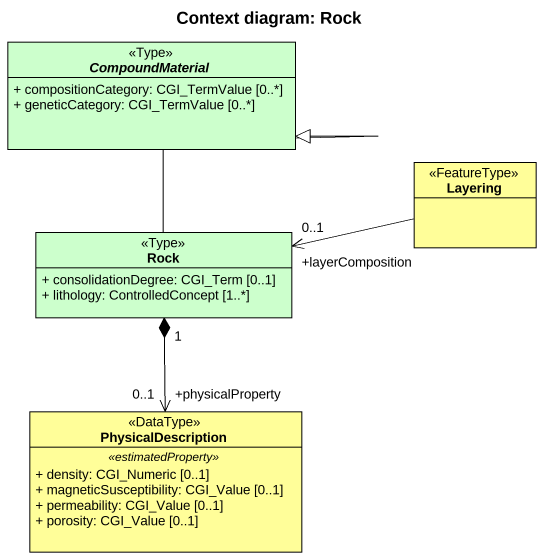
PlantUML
@startuml
title Context diagram: Rock
hide circle
hide empty members
skinparam classAttributeIconSize 0
abstract class CompoundMaterial <<Type>> #CCFFCC {
  + compositionCategory: CGI_TermValue [0..*]
  + geneticCategory: CGI_TermValue [0..*]
}
class Layering <<FeatureType>> #FFFE99
class Rock <<Type>> #CCFFCC {
  + consolidationDegree: CGI_Term [0..1]
  + lithology: ControlledConcept [1..*]
}
class PhysicalDescription <<DataType>> #FFFE99 {
  .. <<estimatedProperty>> ..
  + density: CGI_Numeric [0..1]
  + magneticSusceptibility: CGI_Value [0..1]
  + permeability: CGI_Value [0..1]
  + porosity: CGI_Value [0..1]
}
Layering -left-> "+layerComposition\n0..1" Rock
Rock -up-|> CompoundMaterial
Rock "1" *--> "+physicalProperty\n0..1" PhysicalDescription
@enduml
